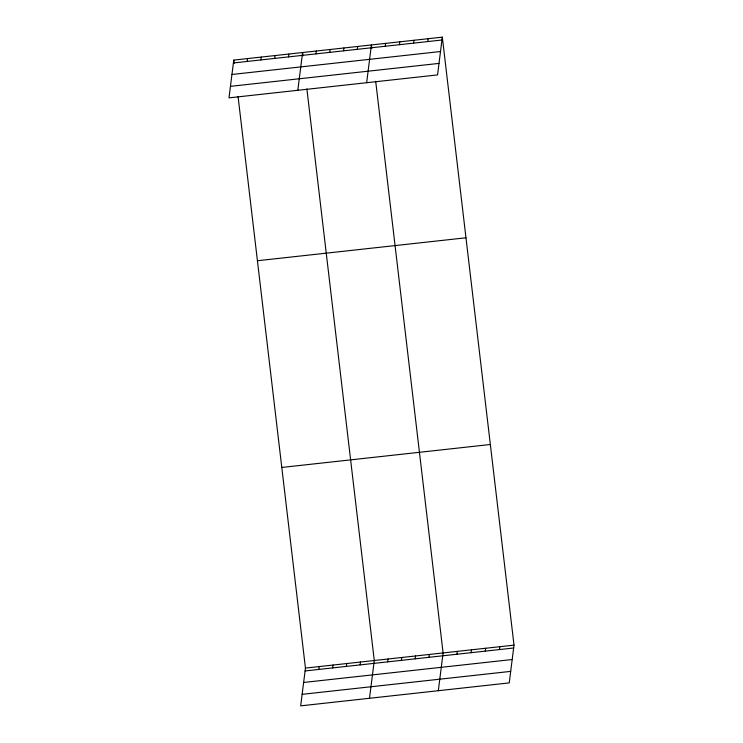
<?xml version="1.0" encoding="UTF-8"?>
<svg xmlns="http://www.w3.org/2000/svg" width="743" height="743" viewBox="0 0 743 743"><rect width="100%" height="100%" fill="white"/><g stroke="black" fill="none" stroke-linecap="round" stroke-linejoin="round"><path stroke-width="1.11" d="M233.766 60.099L228.993 97.862L437.553 74.913L442.317 37.15L233.766 60.099L234.156 63.406M247.168 61.446L247.53 58.586M260.932 59.932L261.295 57.072M274.696 58.418L275.059 55.558M288.46 56.895L288.823 54.044M297.822 90.293L302.587 52.521L302.977 55.836M315.989 53.867L316.351 51.007M329.753 52.354L330.115 49.493M343.526 50.84L343.879 47.979M357.29 49.326L357.652 46.465M366.643 82.714L371.416 44.951L371.806 48.258M238.057 96.479L305.447 668.087L300.683 705.85L509.234 682.901L514.007 645.138L442.317 37.15M385.236 46.252L385.598 43.391M318.849 669.434L319.211 666.573M399.418 44.691L399.78 41.831M332.613 667.92L332.975 665.059M413.6 43.131L413.962 40.271M346.387 666.397L346.74 663.536M427.782 41.571L428.135 38.71M360.151 664.883L360.504 662.022M369.503 698.281L374.277 660.508L306.878 88.9M387.679 661.855L388.041 658.995M401.443 660.341L401.805 657.481M415.207 658.827L415.569 655.967M428.971 657.314L429.333 654.453M438.324 690.702L443.097 652.939L375.698 81.331M456.917 654.239L457.279 651.379M471.099 652.679L471.461 649.819M485.281 651.119L485.643 648.258M499.463 649.558L499.825 646.698M233.404 62.96L441.964 40.011M231.946 74.476L440.506 51.527M230.451 86.346L439.002 63.396M257.422 260.737L465.972 237.788M281.792 467.449L490.352 444.5M305.447 668.087L514.007 645.138M305.085 670.948L513.645 647.998M303.636 682.464L512.187 659.515M302.132 694.333L510.692 671.384"/></g></svg>
